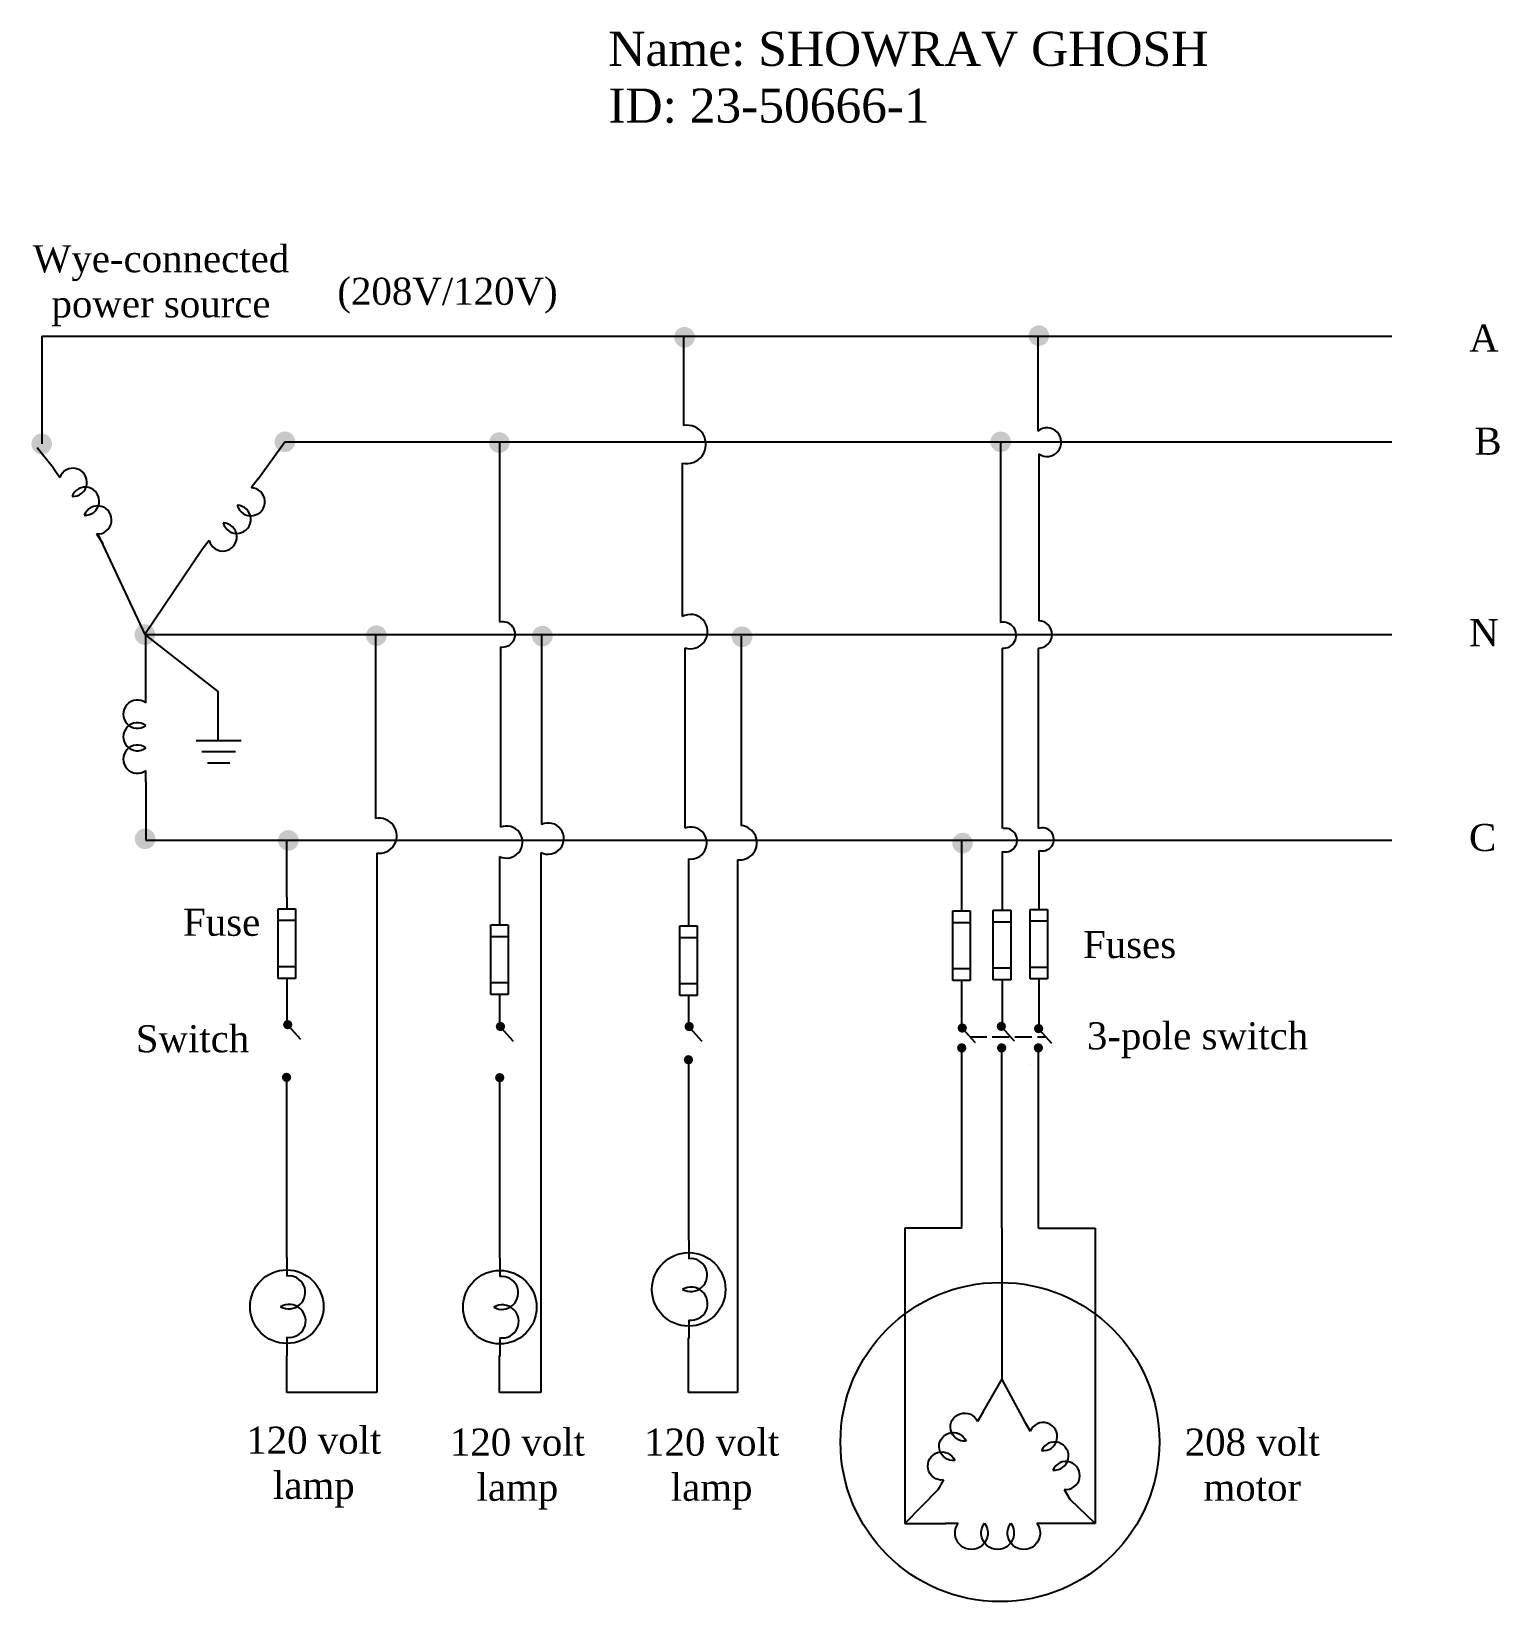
# Model space of a CAD drawing. Header units: inches. Extents: x 18.4 to 44.4, y 20.7 to 48.6.
import ezdxf

# ---------------------------------------------------------------- set-up
doc = ezdxf.new("R2010")
doc.units = ezdxf.units.IN
doc.header["$LTSCALE"] = 0.025
doc.header["$MEASUREMENT"] = 0
doc.linetypes.add('ACAD_ISO02W100', pattern=[15, 12, -3])

# ---------------------------------------------------------------- blocks, each defined once
blk = doc.blocks.new('Inductor')
at = {"color": 7}
for p, q in [((0, 0), (0.05, 0)), ((0.35, 0), (0.4, 0))]:
    blk.add_line(p, q, dxfattribs=at)
for centre in [(0.1, 0.0375), (0.2, 0.0375), (0.3, 0.0375)]:
    blk.add_arc(centre, 0.0625, 323.1301, 216.8699, dxfattribs=at)
blk = doc.blocks.new('Ground')
at = {"color": 7}
for p, q in [((-0.1, 0), (0.1, 0)), ((0.075, -0.05), (-0.075, -0.05)), ((-0.05, -0.1), (0.05, -0.1))]:
    blk.add_line(p, q, dxfattribs=at)
blk = doc.blocks.new('Fuse')
for p, q in [((0, 0), (0.05, 0)), ((0.05, 0.0375), (0.35, 0.0375)), ((0.05, -0.0375), (0.05, 0.0375)), ((0.1, -0.037683), (0.1, 0.037217)), ((0.3, 0.037696), (0.3, -0.037461)), ((0.35, 0.0375), (0.35, -0.0375)), ((0.35, 0), (0.4, 0)), ((0.35, -0.0375), (0.05, -0.0375))]:
    blk.add_line(p, q)
blk = doc.blocks.new('Lamp - Incandescent')
at = {"color": 7}
for p, q in [((0, 0), (0.075, 0)), ((0.325, 0), (0.4, 0))]:
    blk.add_line(p, q, dxfattribs=at)
blk.add_circle((0.2, 0), 0.15, dxfattribs=at)
for centre, radius, start, end in [((0.141667, 0.008333), 0.067185, 330.2551, 187.125), ((0.258088, 0.009558), 0.067591, 351.8699, 210.75)]:
    blk.add_arc(centre, radius, start, end, dxfattribs=at)

msp = doc.modelspace()

# ---------------------------------------------------------------- hatches: boundary and pattern name
h = msp.add_hatch(color=256)
h.paths.add_polyline_path([(30.155, 43.18, 0.018228), (30.155, 43.194), (29.79, 43.194, 0.018228), (29.789, 43.18, 1)])
h.paths.add_polyline_path([(29.79, 43.194), (30.155, 43.194, 0.92963)])
h = msp.add_hatch(color=256)
h.paths.add_polyline_path([(36.445, 43.209, 0.018228), (36.445, 43.222), (36.08, 43.222, 0.018228), (36.079, 43.209, 1)])
h.paths.add_polyline_path([(36.08, 43.222), (36.445, 43.222, 0.92963)])
h = msp.add_hatch(color=256)
h.paths.add_polyline_path([(18.748, 41.289, 0.018228), (18.747, 41.302), (18.382, 41.302, 0.018228), (18.381, 41.289, 1)])
h.paths.add_polyline_path([(18.382, 41.302), (18.747, 41.302, 0.92963)])
h = msp.add_hatch(color=256)
h.paths.add_polyline_path([(23.064, 41.326, 0.018228), (23.063, 41.339), (22.698, 41.339, 0.018228), (22.697, 41.326, 1)])
h.paths.add_polyline_path([(22.698, 41.339), (23.063, 41.339, 0.92963)])
h = msp.add_hatch(color=256)
h.paths.add_polyline_path([(26.869, 41.311, 0.018228), (26.868, 41.324), (26.503, 41.324, 0.018228), (26.503, 41.311, 1)])
h.paths.add_polyline_path([(26.503, 41.324), (26.868, 41.324, 0.92963)])
h = msp.add_hatch(color=256)
h.paths.add_polyline_path([(35.768, 41.325, 0.018228), (35.767, 41.339), (35.402, 41.339, 0.018228), (35.402, 41.325, 1)])
h.paths.add_polyline_path([(35.402, 41.339), (35.767, 41.339, 0.92963)])
h = msp.add_hatch(color=256)
h.paths.add_polyline_path([(20.58, 37.904, 0.018228), (20.579, 37.918), (20.214, 37.918, 0.018228), (20.213, 37.904, 1)])
h.paths.add_polyline_path([(20.214, 37.918), (20.579, 37.918, 0.92963)])
h = msp.add_hatch(color=256)
h.paths.add_polyline_path([(24.688, 37.887, 0.018228), (24.687, 37.901), (24.322, 37.901, 0.018228), (24.321, 37.887, 1)])
h.paths.add_polyline_path([(24.322, 37.901), (24.687, 37.901, 0.92963)])
h = msp.add_hatch(color=256)
h.paths.add_polyline_path([(27.634, 37.877, 0.018228), (27.634, 37.891), (27.269, 37.891, 0.018228), (27.268, 37.877, 1)])
h.paths.add_polyline_path([(27.269, 37.891), (27.634, 37.891, 0.92963)])
h = msp.add_hatch(color=256)
h.paths.add_polyline_path([(31.178, 37.866, 0.018228), (31.177, 37.88), (30.812, 37.88, 0.018228), (30.811, 37.866, 1)])
h.paths.add_polyline_path([(30.812, 37.88), (31.177, 37.88, 0.92963)])
h = msp.add_hatch(color=256)
h.paths.add_polyline_path([(20.583, 34.282, 0.018228), (20.582, 34.295), (20.217, 34.295, 0.018228), (20.216, 34.282, 1)])
h.paths.add_polyline_path([(20.217, 34.295), (20.582, 34.295, 0.92963)])
h = msp.add_hatch(color=256)
h.paths.add_polyline_path([(23.125, 34.253, 0.018228), (23.124, 34.266), (22.759, 34.266, 0.018228), (22.759, 34.253, 1)])
h.paths.add_polyline_path([(22.759, 34.266), (23.124, 34.266, 0.92963)])
h = msp.add_hatch(color=256)
h.paths.add_polyline_path([(35.091, 34.206, 0.018228), (35.09, 34.219), (34.725, 34.219, 0.018228), (34.725, 34.206, 1)])
h.paths.add_polyline_path([(34.725, 34.219), (35.09, 34.219, 0.92963)])
h = msp.add_hatch(color=256)
h.paths.add_polyline_path([(23.013, 30.984, 0.018228), (23.013, 30.99), (22.849, 30.99, 0.018228), (22.849, 30.984, 1)])
h.paths.add_polyline_path([(22.849, 30.99), (23.013, 30.99, 0.92963)])
h = msp.add_hatch(color=256)
h.paths.add_polyline_path([(26.788, 30.951, 0.018228), (26.788, 30.957), (26.624, 30.957, 0.018228), (26.624, 30.951, 1)])
h.paths.add_polyline_path([(26.624, 30.957), (26.788, 30.957, 0.92963)])
h = msp.add_hatch(color=256)
h.paths.add_polyline_path([(30.138, 30.951, 0.018228), (30.138, 30.957), (29.974, 30.957, 0.018228), (29.973, 30.951, 1)])
h.paths.add_polyline_path([(29.974, 30.957), (30.138, 30.957, 0.92963)])
h = msp.add_hatch(color=256)
h.paths.add_polyline_path([(34.985, 30.924, 0.018228), (34.985, 30.93), (34.821, 30.93, 0.018228), (34.821, 30.924, 1)])
h.paths.add_polyline_path([(34.821, 30.93), (34.985, 30.93, 0.92963)])
h = msp.add_hatch(color=256)
h.paths.add_polyline_path([(35.678, 30.954, 0.018228), (35.678, 30.96), (35.514, 30.96, 0.018228), (35.514, 30.954, 1)])
h.paths.add_polyline_path([(35.514, 30.96), (35.678, 30.96, 0.92963)])
h = msp.add_hatch(color=256)
h.paths.add_polyline_path([(36.34, 30.914, 0.018228), (36.34, 30.92), (36.176, 30.92, 0.018228), (36.176, 30.914, 1)])
h.paths.add_polyline_path([(36.176, 30.92), (36.34, 30.92, 0.92963)])
h = msp.add_hatch(color=256)
h.paths.add_polyline_path([(34.976, 30.572, 0.018228), (34.975, 30.578), (34.811, 30.578, 0.018228), (34.811, 30.572, 1)])
h.paths.add_polyline_path([(34.811, 30.578), (34.975, 30.578, 0.92963)])
h = msp.add_hatch(color=256)
h.paths.add_polyline_path([(35.684, 30.572, 0.018228), (35.683, 30.578), (35.52, 30.578, 0.018228), (35.519, 30.572, 1)])
h.paths.add_polyline_path([(35.52, 30.578), (35.683, 30.578, 0.92963)])
h = msp.add_hatch(color=256)
h.paths.add_polyline_path([(36.336, 30.572, 0.018228), (36.336, 30.578), (36.172, 30.578, 0.018228), (36.172, 30.572, 1)])
h.paths.add_polyline_path([(36.172, 30.578), (36.336, 30.578, 0.92963)])
h = msp.add_hatch(color=256)
h.paths.add_polyline_path([(30.125, 30.361, 0.018228), (30.125, 30.367), (29.961, 30.367, 0.018228), (29.961, 30.361, 1)])
h.paths.add_polyline_path([(29.961, 30.367), (30.125, 30.367, 0.92963)])
h = msp.add_hatch(color=256)
h.paths.add_polyline_path([(22.992, 30.049, 0.018228), (22.992, 30.055), (22.828, 30.055, 0.018228), (22.828, 30.049, 1)])
h.paths.add_polyline_path([(22.828, 30.055), (22.992, 30.055, 0.92963)])
h = msp.add_hatch(color=256)
h.paths.add_polyline_path([(26.776, 30.043, 0.018228), (26.776, 30.049), (26.612, 30.049, 0.018228), (26.612, 30.043, 1)])
h.paths.add_polyline_path([(26.612, 30.049), (26.776, 30.049, 0.92963)])

# ---------------------------------------------------------------- linework, layer by layer
for p, q in [((18.564, 43.2), (42.524, 43.2)), ((18.564, 43.2), (18.564, 41.289)), ((29.957, 43.2), (29.957, 41.615)), ((36.244, 43.2), (36.244, 41.514)), ((18.564, 41.289), (18.564, 41.289)), ((18.564, 41.289), (18.564, 41.289)), ((18.564, 41.289), (18.564, 41.289)), ((22.407, 40.667), (22.88, 41.326)), ((22.88, 41.326), (42.524, 41.326)), ((26.692, 41.326), (26.692, 38.136)), ((35.582, 41.306), (35.582, 38.117)), ((18.774, 40.858), (18.484, 41.22)), ((36.259, 41.112), (36.259, 38.151)), ((29.931, 40.948), (29.931, 38.224)), ((19.561, 39.689), (20.397, 37.904)), ((21.413, 39.417), (20.397, 37.904)), ((20.397, 37.904), (42.524, 37.904)), ((20.397, 37.904), (21.691, 36.896)), ((20.397, 37.904), (24.489, 37.904)), ((20.412, 36.892), (20.412, 37.904)), ((24.489, 37.904), (24.489, 34.642)), ((27.437, 37.904), (27.437, 34.536)), ((26.706, 37.688), (26.706, 34.486)), ((29.978, 37.672), (29.978, 34.47)), ((30.977, 37.879), (30.977, 34.511)), ((35.611, 37.664), (35.611, 34.462)), ((36.25, 37.664), (36.25, 34.462)), ((21.691, 36.896), (21.691, 36.044)), ((20.412, 35.295), (20.412, 34.258)), ((20.412, 34.258), (22.911, 34.258)), ((22.911, 34.258), (42.524, 34.258)), ((22.911, 34.258), (22.911, 33.248)), ((24.51, 34.027), (24.51, 33.248)), ((27.424, 34.041), (27.424, 33.031)), ((34.89, 34.241), (34.89, 33.209)), ((35.608, 34.058), (35.608, 33.22)), ((36.26, 34.075), (36.26, 33.064)), ((26.689, 33.97), (26.689, 32.959)), ((30.046, 33.924), (30.046, 32.914)), ((30.915, 33.908), (30.915, 32.897)), ((24.51, 33.248), (24.51, 24.459)), ((27.424, 33.031), (27.424, 24.459)), ((30.915, 32.897), (30.915, 24.459)), ((22.913, 31.599), (22.913, 30.976)), ((34.89, 31.562), (34.89, 30.976)), ((35.608, 31.574), (35.608, 30.976)), ((36.26, 31.589), (36.26, 30.976)), ((26.689, 31.312), (26.689, 30.976)), ((30.046, 31.298), (30.046, 30.976)), ((22.938, 30.967), (23.157, 30.726)), ((26.713, 30.935), (26.932, 30.693)), ((30.063, 30.935), (30.281, 30.693)), ((35.603, 30.938), (35.822, 30.697)), ((34.91, 30.908), (35.129, 30.666)), ((36.265, 30.897), (36.484, 30.656)), ((30.047, 27.162), (30.047, 30.389)), ((34.897, 27.373), (34.897, 30.6)), ((35.605, 27.373), (35.605, 30.6)), ((36.258, 27.373), (36.258, 30.6)), ((22.914, 26.85), (22.914, 30.077)), ((26.698, 26.844), (26.698, 30.071)), ((34.897, 27.373), (33.882, 27.373)), ((33.882, 27.373), (33.882, 22.131)), ((35.605, 27.373), (35.605, 24.69)), ((36.258, 27.373), (37.261, 27.373)), ((37.261, 27.373), (37.261, 22.131)), ((30.046, 24.459), (30.046, 25.427)), ((22.913, 24.459), (22.913, 25.114)), ((26.689, 24.459), (26.689, 25.114)), ((35.272, 24.114), (35.605, 24.688)), ((35.605, 24.688), (36.009, 23.945)), ((24.51, 24.459), (22.913, 24.459)), ((27.424, 24.459), (26.689, 24.459)), ((30.915, 24.459), (30.046, 24.459)), ((34.47, 22.733), (33.882, 22.131)), ((36.811, 22.564), (37.261, 22.131)), ((33.882, 22.131), (34.614, 22.131)), ((36.839, 22.131), (36.433, 22.131)), ((37.261, 22.131), (36.839, 22.131))]:
    msp.add_line(p, q)
at = {"linetype": 'ACAD_ISO02W100'}
for p, q in [((35.036, 30.768), (36.382, 30.768)), ((36.113, 30.274), (36.113, 30.274))]:
    msp.add_line(p, q, dxfattribs=at)
msp.add_circle((35.572, 23.579), 2.831)
for centre, radius, start, end in [((30.012, 41.279), 0.341, 256.2916, 99.333), ((36.406, 41.319), 0.254, 234.5687, 129.6468), ((30.08, 37.958), 0.304, 250.3606, 119.3776), ((26.746, 37.908), 0.224, 259.8942, 103.9012), ((35.631, 37.893), 0.23, 265.0778, 102.2633), ((36.252, 37.907), 0.244, 269.512, 88.3563), ((24.555, 34.336), 0.312, 261.7217, 102.2325), ((27.555, 34.285), 0.277, 241.7307, 115.2606), ((26.815, 34.224), 0.284, 243.6211, 112.5754), ((30.085, 34.206), 0.284, 262.242, 112.0295), ((30.954, 34.211), 0.305, 262.7228, 85.5674), ((35.669, 34.257), 0.208, 252.943, 99.1348), ((36.323, 34.271), 0.205, 252.0948, 110.8852)]:
    msp.add_arc(centre, radius, start, end)

# ---------------------------------------------------------------- block references
for name, p, xscale, yscale, zscale, rotation in [('Inductor', (18.774, 40.858), 3.991673647016683, 3.991673647016682, 3.991673647016682, 303.2389301830946), ('Inductor', (22.407, 40.667), 3.991673647016686, 3.991673647016682, 3.991673647016682, 231.5117803140971), ('Inductor', (20.412, 35.295), 3.991673647016682, 3.991673647016682, 3.991673647016682, 90), ('Fuse', (22.913, 33.247), 4.11872332632354, 4.118723326323533, 4.118723326323537, 270), ('Fuse', (34.89, 33.209), 4.11872332632354, 4.118723326323533, 4.118723326323537, 270), ('Fuse', (35.608, 33.222), 4.11872332632354, 4.118723326323533, 4.118723326323537, 270), ('Fuse', (36.26, 33.236), 4.11872332632354, 4.118723326323533, 4.118723326323537, 270), ('Fuse', (26.689, 32.959), 4.11872332632354, 4.118723326323533, 4.118723326323537, 270), ('Fuse', (30.046, 32.945), 4.11872332632354, 4.118723326323533, 4.118723326323537, 270), ('Lamp - Incandescent', (30.048, 27.157), 4.349185068975267, 4.349185068975274, 4.349185068975265, 270), ('Lamp - Incandescent', (22.914, 26.85), 4.349185068975267, 4.349185068975274, 4.349185068975265, 270), ('Lamp - Incandescent', (26.695, 26.841), 4.349185068975267, 4.349185068975274, 4.349185068975265, 270), ('Inductor', (35.272, 24.114), -3.991673647016686, 3.991673647016682, 3.991673647016682, 59.84832306808747), ('Inductor', (36.009, 23.945), 3.99167364701669, 3.991673647016682, 3.991673647016682, 300.1516769319126), ('Inductor', (34.6, 22.138), -4.651772359500853, 4.651772359500853, 4.651772359500847, 180.0000000000009)]:
    msp.add_blockref(name, p, dxfattribs=dict(xscale=xscale, yscale=yscale, zscale=zscale, rotation=rotation))
at = {"xscale": 3.991673647016682, "yscale": 3.991673647016682, "zscale": 3.991673647016682}
msp.add_blockref('Ground', (21.706, 36.027), dxfattribs=at)

# ---------------------------------------------------------------- texts
for s, insert, char_height, width, attachment_point in [('{\\fTimes New Roman|b0|i0|c0|p18;Name: SHOWRAV GHOSH\\PID: 23-50666-1}', (28.621, 48.6), 0.60436, 11.77915, 1), ('{\\fTimes New Roman|b0|i0|c0|p18;Wye-connected\\Ppower source}', (20.682, 44.814), 0.48033, 4.12617, 2), ('{\\fTimes New Roman|b0|i0|c0|p18;(208V/120V)}', (25.767, 44.236), 0.48033, 4.12617, 2), ('{\\fTimes New Roman|b0|i0|c0|p18;A}', (44.162, 43.405), 0.48033, 4.12617, 2), ('{\\fTimes New Roman|b0|i0|c0|p18;B}', (44.233, 41.576), 0.48033, 4.12617, 2), ('{\\fTimes New Roman|b0|i0|c0|p18;N}', (44.162, 38.179), 0.48033, 4.12617, 2), ('{\\fTimes New Roman|b0|i0|c0|p18;C}', (44.138, 34.545), 0.48033, 4.12617, 2), ('{\\fTimes New Roman|b0|i0|c0|p18;Fuse}', (21.758, 33.041), 0.48033, 4.12617, 2), ('{\\fTimes New Roman|b0|i0|c0|p18;Fuses}', (37.872, 32.645), 0.48033, 4.12617, 2), ('{\\fTimes New Roman|b0|i0|c0|p18;Switch}', (21.241, 30.975), 0.48033, 4.12617, 2), ('{\\fTimes New Roman|b0|i0|c0|p18;3-pole switch}', (39.079, 31.026), 0.48033, 4.12617, 2), ('{\\fTimes New Roman|b0|i0|c0|p18;120 volt\\Plamp}', (23.394, 23.852), 0.48033, 4.12617, 2), ('{\\fTimes New Roman|b0|i0|c0|p18;120 volt\\Plamp}', (27.008, 23.817), 0.48033, 4.12617, 2), ('{\\fTimes New Roman|b0|i0|c0|p18;120 volt\\Plamp}', (30.455, 23.817), 0.48033, 4.12617, 2), ('{\\fTimes New Roman|b0|i0|c0|p18;208 volt\\Pmotor}', (40.05, 23.817), 0.48033, 4.12617, 2)]:
    msp.add_mtext(s, dxfattribs=dict(insert=insert, char_height=char_height, width=width, attachment_point=attachment_point))

doc.saveas('drawing.dxf')
